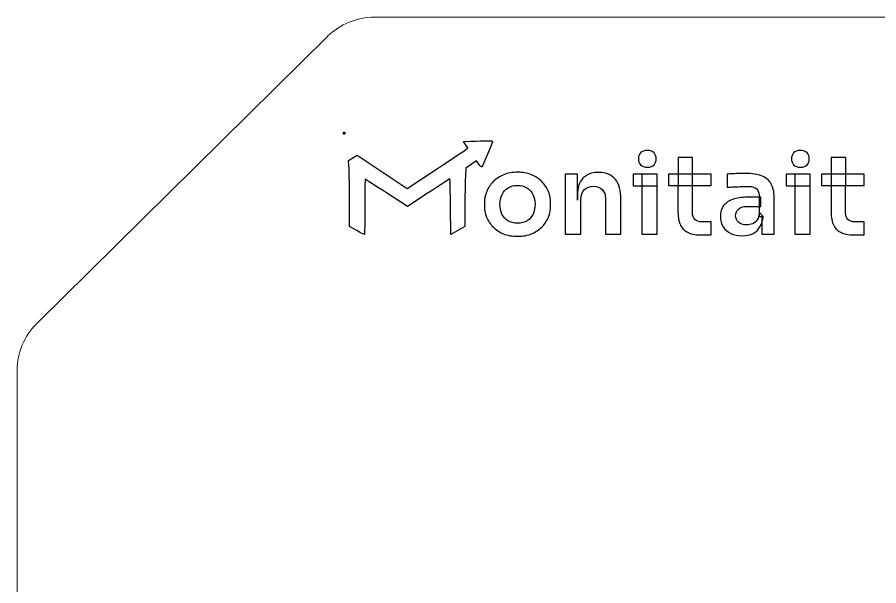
# Model space of a CAD drawing. Header units: millimetres. Extents: x -62 to 62, y -18 to 18.
# Drawn here: x -61.75 to -35.3, y 1.04 to 18.5 of the extents above; entities that cross this region are included whole.
import ezdxf
from ezdxf.lldxf.tags import DXFTag

# ---------------------------------------------------------------- set-up
doc = ezdxf.new("R2010")
doc.units = ezdxf.units.MM
doc.header["$MEASUREMENT"] = 0
doc.header["$XCLIPFRAME"] = 0
doc.layers.add('Layer 1', color=7, linetype='Continuous')
tags = doc.linetypes.add('New Line40', pattern=[0.2, 0.1, -0.1]).pattern_tags.tags
tags[6:7] = [DXFTag(74, 4), DXFTag(75, 0), DXFTag(340, '0'), DXFTag(46, 1.0), DXFTag(50, 0.0), DXFTag(44, 0.0), DXFTag(45, 0.0)]
tags[4:5] = [DXFTag(74, 4), DXFTag(75, 0), DXFTag(340, '0'), DXFTag(46, 1.0), DXFTag(50, 0.0), DXFTag(44, 0.0), DXFTag(45, 0.0)]
tags = doc.linetypes.add('New Line41', pattern=[0.2, 0.1, -0.1]).pattern_tags.tags
tags[6:7] = [DXFTag(74, 4), DXFTag(75, 0), DXFTag(340, '0'), DXFTag(46, 1.0), DXFTag(50, 0.0), DXFTag(44, 0.0), DXFTag(45, 0.0)]
tags[4:5] = [DXFTag(74, 4), DXFTag(75, 0), DXFTag(340, '0'), DXFTag(46, 1.0), DXFTag(50, 0.0), DXFTag(44, 0.0), DXFTag(45, 0.0)]
tags = doc.linetypes.add('New Line42', pattern=[0.2, 0.1, -0.1]).pattern_tags.tags
tags[6:7] = [DXFTag(74, 4), DXFTag(75, 0), DXFTag(340, '0'), DXFTag(46, 1.0), DXFTag(50, 0.0), DXFTag(44, 0.0), DXFTag(45, 0.0)]
tags[4:5] = [DXFTag(74, 4), DXFTag(75, 0), DXFTag(340, '0'), DXFTag(46, 1.0), DXFTag(50, 0.0), DXFTag(44, 0.0), DXFTag(45, 0.0)]
tags = doc.linetypes.add('New Line43', pattern=[0.2, 0.1, -0.1]).pattern_tags.tags
tags[6:7] = [DXFTag(74, 4), DXFTag(75, 0), DXFTag(340, '0'), DXFTag(46, 1.0), DXFTag(50, 0.0), DXFTag(44, 0.0), DXFTag(45, 0.0)]
tags[4:5] = [DXFTag(74, 4), DXFTag(75, 0), DXFTag(340, '0'), DXFTag(46, 1.0), DXFTag(50, 0.0), DXFTag(44, 0.0), DXFTag(45, 0.0)]
tags = doc.linetypes.add('New Line44', pattern=[0.2, 0.1, -0.1]).pattern_tags.tags
tags[6:7] = [DXFTag(74, 4), DXFTag(75, 0), DXFTag(340, '0'), DXFTag(46, 1.0), DXFTag(50, 0.0), DXFTag(44, 0.0), DXFTag(45, 0.0)]
tags[4:5] = [DXFTag(74, 4), DXFTag(75, 0), DXFTag(340, '0'), DXFTag(46, 1.0), DXFTag(50, 0.0), DXFTag(44, 0.0), DXFTag(45, 0.0)]
picture_1 = doc.add_image_def('image48.png', size_in_pixel=(180, 292))

msp = doc.modelspace()

# ---------------------------------------------------------------- linework, layer by layer
at = {"layer": 'Layer 1', "color": 1, "linetype": 'New Line41', "lineweight": 5}
msp.add_open_spline([(-50.7902, 18.4998), (-51.3258, 18.4998), (-51.8437, 18.2882), (-52.2221, 17.9142)], degree=3, dxfattribs=at)
at = {"layer": 'Layer 1', "color": 1, "linetype": 'New Line40', "lineweight": 5}
msp.add_open_spline([(50.7865, 18.4998), (50.7865, 18.4998), (-50.7902, 18.4998), (-50.7902, 18.4998)], degree=3, dxfattribs=at)
at = {"layer": 'Layer 1', "color": 1, "linetype": 'New Line42', "lineweight": 5}
msp.add_open_spline([(-52.2186, 17.9142), (-52.2186, 17.9142), (-61.1571, 9.0876), (-61.1571, 9.0876)], degree=3, dxfattribs=at)
at = {"layer": 'Layer 1'}
for points, knots in [([(-47.8337, 14.6923), (-47.8337, 14.6923), (-48.053, 14.685), (-48.053, 14.685), (-48.053, 14.685), (-48.053, 14.685), (-47.9853, 14.5875), (-47.9853, 14.5875), (-47.9853, 14.5875), (-47.9479, 14.5339), (-47.9174, 14.4855), (-47.9174, 14.48), (-47.9174, 14.48), (-47.9174, 14.4744), (-48.3361, 14.1932), (-48.8479, 13.855), (-48.8479, 13.855), (-48.8479, 13.855), (-49.7784, 13.2402), (-49.7784, 13.2402), (-49.7784, 13.2402), (-49.7784, 13.2402), (-50.549, 13.7504), (-50.549, 13.7504), (-50.549, 13.7504), (-50.549, 13.7504), (-51.3197, 14.2607), (-51.3197, 14.2607), (-51.3197, 14.2607), (-51.3197, 14.2607), (-51.4504, 14.1816), (-51.4504, 14.1816), (-51.4504, 14.1816), (-51.4504, 14.1816), (-51.5812, 14.1026), (-51.5812, 14.1026), (-51.5812, 14.1026), (-51.5812, 14.1026), (-51.567, 13.9364), (-51.567, 13.9364), (-51.567, 13.9364), (-51.5592, 13.8451), (-51.5527, 13.3895), (-51.5527, 12.9242), (-51.5527, 12.9242), (-51.5527, 12.9242), (-51.5527, 12.078), (-51.5527, 12.078), (-51.5527, 12.078), (-51.5527, 12.078), (-51.329, 11.9512), (-51.329, 11.9512), (-51.329, 11.9512), (-51.2059, 11.8815), (-51.0997, 11.8244), (-51.0928, 11.8244), (-51.0928, 11.8244), (-51.0861, 11.8244), (-51.0812, 12.2064), (-51.082, 12.6731), (-51.082, 12.6731), (-51.0829, 13.1399), (-51.0756, 13.5216), (-51.0657, 13.5214), (-51.0657, 13.5214), (-51.0559, 13.5212), (-50.7615, 13.3332), (-50.4114, 13.1036), (-50.4114, 13.1036), (-50.4114, 13.1036), (-49.7748, 12.6863), (-49.7748, 12.6863), (-49.7748, 12.6863), (-49.7748, 12.6863), (-49.1318, 13.1096), (-49.1318, 13.1096), (-49.1318, 13.1096), (-48.7782, 13.3424), (-48.4816, 13.533), (-48.4726, 13.533), (-48.4726, 13.533), (-48.4637, 13.533), (-48.4538, 13.149), (-48.4506, 12.6795), (-48.4506, 12.6795), (-48.4506, 12.6795), (-48.4447, 11.8261), (-48.4447, 11.8261), (-48.4447, 11.8261), (-48.4447, 11.8261), (-48.2259, 11.9517), (-48.2259, 11.9517), (-48.2259, 11.9517), (-48.2259, 11.9517), (-48.0071, 12.0773), (-48.0071, 12.0773), (-48.0071, 12.0773), (-48.0071, 12.0773), (-48.007, 12.7552), (-48.007, 12.7552), (-48.007, 12.7552), (-48.0069, 13.128), (-48.0002, 13.5311), (-47.9923, 13.6511), (-47.9923, 13.6511), (-47.9923, 13.6511), (-47.9777, 13.869), (-47.9777, 13.869), (-47.9777, 13.869), (-47.9777, 13.869), (-47.814, 13.9783), (-47.814, 13.9783), (-47.814, 13.9783), (-47.814, 13.9783), (-47.6501, 14.0875), (-47.6501, 14.0875), (-47.6501, 14.0875), (-47.6501, 14.0875), (-47.5793, 13.9858), (-47.5793, 13.9858), (-47.5793, 13.9858), (-47.5404, 13.9298), (-47.501, 13.8923), (-47.4918, 13.9026), (-47.4918, 13.9026), (-47.4717, 13.925), (-47.1538, 14.6683), (-47.1541, 14.6922), (-47.1541, 14.6922), (-47.1544, 14.708), (-47.3555, 14.7082), (-47.8337, 14.6923)], [0, 0, 0, 0, 0.0294118, 0.0294118, 0.0294118, 0.0294118, 0.0588235, 0.0588235, 0.0588235, 0.0588235, 0.0882353, 0.0882353, 0.0882353, 0.0882353, 0.1176471, 0.1176471, 0.1176471, 0.1176471, 0.1470588, 0.1470588, 0.1470588, 0.1470588, 0.1764706, 0.1764706, 0.1764706, 0.1764706, 0.2058824, 0.2058824, 0.2058824, 0.2058824, 0.2352941, 0.2352941, 0.2352941, 0.2352941, 0.2647059, 0.2647059, 0.2647059, 0.2647059, 0.2941176, 0.2941176, 0.2941176, 0.2941176, 0.3235294, 0.3235294, 0.3235294, 0.3235294, 0.3529412, 0.3529412, 0.3529412, 0.3529412, 0.3823529, 0.3823529, 0.3823529, 0.3823529, 0.4117647, 0.4117647, 0.4117647, 0.4117647, 0.4411765, 0.4411765, 0.4411765, 0.4411765, 0.4705882, 0.4705882, 0.4705882, 0.4705882, 0.5, 0.5, 0.5, 0.5, 0.5294118, 0.5294118, 0.5294118, 0.5294118, 0.5588235, 0.5588235, 0.5588235, 0.5588235, 0.5882353, 0.5882353, 0.5882353, 0.5882353, 0.6176471, 0.6176471, 0.6176471, 0.6176471, 0.6470588, 0.6470588, 0.6470588, 0.6470588, 0.6764706, 0.6764706, 0.6764706, 0.6764706, 0.7058824, 0.7058824, 0.7058824, 0.7058824, 0.7352941, 0.7352941, 0.7352941, 0.7352941, 0.7647059, 0.7647059, 0.7647059, 0.7647059, 0.7941176, 0.7941176, 0.7941176, 0.7941176, 0.8235294, 0.8235294, 0.8235294, 0.8235294, 0.8529412, 0.8529412, 0.8529412, 0.8529412, 0.8823529, 0.8823529, 0.8823529, 0.8823529, 0.9117647, 0.9117647, 0.9117647, 0.9117647, 0.9411765, 0.9411765, 0.9411765, 0.9411765, 1, 1, 1, 1]), ([(-42.4076, 13.8967), (-42.5011, 13.8967), (-42.5708, 13.9203), (-42.6165, 13.9678), (-42.6165, 13.9678), (-42.6598, 14.0175), (-42.6816, 14.0784), (-42.6816, 14.1507), (-42.6816, 14.1507), (-42.6816, 14.2274), (-42.6598, 14.2895), (-42.6165, 14.337), (-42.6165, 14.337), (-42.5708, 14.3843), (-42.5011, 14.408), (-42.4076, 14.408), (-42.4076, 14.408), (-42.3139, 14.408), (-42.2453, 14.3843), (-42.202, 14.337), (-42.202, 14.337), (-42.1586, 14.2895), (-42.137, 14.2274), (-42.137, 14.1507), (-42.137, 14.1507), (-42.137, 14.0784), (-42.1586, 14.0175), (-42.202, 13.9678), (-42.202, 13.9678), (-42.2453, 13.9203), (-42.3139, 13.8967), (-42.4076, 13.8967)], [0, 0, 0, 0, 0.1111111, 0.1111111, 0.1111111, 0.1111111, 0.2222222, 0.2222222, 0.2222222, 0.2222222, 0.3333333, 0.3333333, 0.3333333, 0.3333333, 0.4444444, 0.4444444, 0.4444444, 0.4444444, 0.5555556, 0.5555556, 0.5555556, 0.5555556, 0.6666667, 0.6666667, 0.6666667, 0.6666667, 0.7777778, 0.7777778, 0.7777778, 0.7777778, 1, 1, 1, 1]), ([(-37.7086, 13.8967), (-37.8022, 13.8967), (-37.8719, 13.9203), (-37.9175, 13.9678), (-37.9175, 13.9678), (-37.961, 14.0175), (-37.9827, 14.0784), (-37.9827, 14.1507), (-37.9827, 14.1507), (-37.9827, 14.2274), (-37.961, 14.2895), (-37.9175, 14.337), (-37.9175, 14.337), (-37.8719, 14.3843), (-37.8022, 14.408), (-37.7086, 14.408), (-37.7086, 14.408), (-37.6149, 14.408), (-37.5465, 14.3843), (-37.503, 14.337), (-37.503, 14.337), (-37.4597, 14.2895), (-37.4379, 14.2274), (-37.4379, 14.1507), (-37.4379, 14.1507), (-37.4379, 14.0784), (-37.4597, 14.0175), (-37.503, 13.9678), (-37.503, 13.9678), (-37.5465, 13.9203), (-37.6149, 13.8967), (-37.7086, 13.8967)], [0, 0, 0, 0, 0.1111111, 0.1111111, 0.1111111, 0.1111111, 0.2222222, 0.2222222, 0.2222222, 0.2222222, 0.3333333, 0.3333333, 0.3333333, 0.3333333, 0.4444444, 0.4444444, 0.4444444, 0.4444444, 0.5555556, 0.5555556, 0.5555556, 0.5555556, 0.6666667, 0.6666667, 0.6666667, 0.6666667, 0.7777778, 0.7777778, 0.7777778, 0.7777778, 1, 1, 1, 1]), ([(-40.7148, 11.8139), (-40.8859, 11.8139), (-41.0275, 11.8352), (-41.1394, 11.8781), (-41.1394, 11.8781), (-41.249, 11.9233), (-41.3313, 11.9979), (-41.3861, 12.1017), (-41.3861, 12.1017), (-41.4409, 12.2077), (-41.4683, 12.35), (-41.4683, 12.5284), (-41.4683, 12.5284), (-41.4683, 12.5284), (-41.4648, 14.1947), (-41.4648, 14.1947), (-41.4648, 14.1947), (-41.4648, 14.1947), (-41.0195, 14.1947), (-41.0195, 14.1947), (-41.0195, 14.1947), (-41.0195, 14.1947), (-41.023, 12.4979), (-41.023, 12.4979), (-41.023, 12.4979), (-41.023, 12.4076), (-40.999, 12.3376), (-40.9511, 12.288), (-40.9511, 12.288), (-40.9008, 12.2405), (-40.83, 12.2168), (-40.7387, 12.2168), (-40.7387, 12.2168), (-40.7387, 12.2168), (-40.4475, 12.2168), (-40.4475, 12.2168), (-40.4475, 12.2168), (-40.4475, 12.2168), (-40.4475, 11.8139), (-40.4475, 11.8139), (-40.4475, 11.8139), (-40.4475, 11.8139), (-40.7148, 11.8139), (-40.7148, 11.8139)], [0, 0, 0, 0, 0.0833333, 0.0833333, 0.0833333, 0.0833333, 0.1666667, 0.1666667, 0.1666667, 0.1666667, 0.25, 0.25, 0.25, 0.25, 0.3333333, 0.3333333, 0.3333333, 0.3333333, 0.4166667, 0.4166667, 0.4166667, 0.4166667, 0.5, 0.5, 0.5, 0.5, 0.5833333, 0.5833333, 0.5833333, 0.5833333, 0.6666667, 0.6666667, 0.6666667, 0.6666667, 0.75, 0.75, 0.75, 0.75, 0.8333333, 0.8333333, 0.8333333, 0.8333333, 1, 1, 1, 1]), ([(-36.0158, 11.8139), (-36.187, 11.8139), (-36.3286, 11.8352), (-36.4405, 11.8781), (-36.4405, 11.8781), (-36.5501, 11.9233), (-36.6323, 11.9979), (-36.6872, 12.1017), (-36.6872, 12.1017), (-36.7419, 12.2077), (-36.7694, 12.35), (-36.7694, 12.5284), (-36.7694, 12.5284), (-36.7694, 12.5284), (-36.7659, 14.1947), (-36.7659, 14.1947), (-36.7659, 14.1947), (-36.7659, 14.1947), (-36.3207, 14.1947), (-36.3207, 14.1947), (-36.3207, 14.1947), (-36.3207, 14.1947), (-36.324, 12.4979), (-36.324, 12.4979), (-36.324, 12.4979), (-36.324, 12.4076), (-36.3001, 12.3376), (-36.2521, 12.288), (-36.2521, 12.288), (-36.2019, 12.2405), (-36.1312, 12.2168), (-36.0398, 12.2168), (-36.0398, 12.2168), (-36.0398, 12.2168), (-35.7486, 12.2168), (-35.7486, 12.2168), (-35.7486, 12.2168), (-35.7486, 12.2168), (-35.7486, 11.8139), (-35.7486, 11.8139), (-35.7486, 11.8139), (-35.7486, 11.8139), (-36.0158, 11.8139), (-36.0158, 11.8139)], [0, 0, 0, 0, 0.0833333, 0.0833333, 0.0833333, 0.0833333, 0.1666667, 0.1666667, 0.1666667, 0.1666667, 0.25, 0.25, 0.25, 0.25, 0.3333333, 0.3333333, 0.3333333, 0.3333333, 0.4166667, 0.4166667, 0.4166667, 0.4166667, 0.5, 0.5, 0.5, 0.5, 0.5833333, 0.5833333, 0.5833333, 0.5833333, 0.6666667, 0.6666667, 0.6666667, 0.6666667, 0.75, 0.75, 0.75, 0.75, 0.8333333, 0.8333333, 0.8333333, 0.8333333, 1, 1, 1, 1]), ([(-46.3917, 11.7732), (-46.5562, 11.7732), (-46.7012, 11.7992), (-46.8267, 11.8511), (-46.8267, 11.8511), (-46.9523, 11.9029), (-47.0586, 11.9729), (-47.1453, 12.0611), (-47.1453, 12.0611), (-47.2321, 12.1513), (-47.2983, 12.2529), (-47.344, 12.3659), (-47.344, 12.3659), (-47.3873, 12.4787), (-47.4091, 12.5962), (-47.4091, 12.718), (-47.4091, 12.718), (-47.4091, 12.718), (-47.4091, 12.7892), (-47.4091, 12.7892), (-47.4091, 12.7892), (-47.4091, 12.9156), (-47.3863, 13.0354), (-47.3405, 13.1482), (-47.3405, 13.1482), (-47.2926, 13.2634), (-47.2252, 13.365), (-47.1385, 13.453), (-47.1385, 13.453), (-47.0494, 13.5434), (-46.9421, 13.6132), (-46.8164, 13.663), (-46.8164, 13.663), (-46.6909, 13.7148), (-46.5493, 13.7408), (-46.3917, 13.7408), (-46.3917, 13.7408), (-46.2342, 13.7408), (-46.0926, 13.7148), (-45.967, 13.663), (-45.967, 13.663), (-45.8414, 13.6132), (-45.7352, 13.5434), (-45.6484, 13.453), (-45.6484, 13.453), (-45.5593, 13.365), (-45.4919, 13.2634), (-45.4463, 13.1482), (-45.4463, 13.1482), (-45.4007, 13.0354), (-45.3778, 12.9156), (-45.3778, 12.7892), (-45.3778, 12.7892), (-45.3778, 12.7892), (-45.3778, 12.718), (-45.3778, 12.718), (-45.3778, 12.718), (-45.3778, 12.5962), (-45.4007, 12.4787), (-45.4463, 12.3659), (-45.4463, 12.3659), (-45.4896, 12.2529), (-45.5548, 12.1513), (-45.6416, 12.0611), (-45.6416, 12.0611), (-45.7283, 11.9729), (-45.8345, 11.9029), (-45.9602, 11.8511), (-45.9602, 11.8511), (-46.0857, 11.7992), (-46.2296, 11.7732), (-46.3917, 11.7732)], [0, 0, 0, 0, 0.0526316, 0.0526316, 0.0526316, 0.0526316, 0.1052632, 0.1052632, 0.1052632, 0.1052632, 0.1578947, 0.1578947, 0.1578947, 0.1578947, 0.2105263, 0.2105263, 0.2105263, 0.2105263, 0.2631579, 0.2631579, 0.2631579, 0.2631579, 0.3157895, 0.3157895, 0.3157895, 0.3157895, 0.3684211, 0.3684211, 0.3684211, 0.3684211, 0.4210526, 0.4210526, 0.4210526, 0.4210526, 0.4736842, 0.4736842, 0.4736842, 0.4736842, 0.5263158, 0.5263158, 0.5263158, 0.5263158, 0.5789474, 0.5789474, 0.5789474, 0.5789474, 0.6315789, 0.6315789, 0.6315789, 0.6315789, 0.6842105, 0.6842105, 0.6842105, 0.6842105, 0.7368421, 0.7368421, 0.7368421, 0.7368421, 0.7894737, 0.7894737, 0.7894737, 0.7894737, 0.8421053, 0.8421053, 0.8421053, 0.8421053, 0.8947368, 0.8947368, 0.8947368, 0.8947368, 1, 1, 1, 1]), ([(-44.9267, 11.8375), (-44.9267, 11.8375), (-44.9267, 13.6766), (-44.9267, 13.6766), (-44.9267, 13.6766), (-44.9267, 13.6766), (-44.5498, 13.6766), (-44.5498, 13.6766), (-44.5498, 13.6766), (-44.5498, 13.6766), (-44.5498, 12.8874), (-44.5498, 12.8874), (-44.5498, 12.8874), (-44.5498, 12.8874), (-44.5498, 12.8874), (-44.5498, 12.8874), (-44.5498, 12.8874), (-44.5498, 13.0748), (-44.559, 13.2306), (-44.5088, 13.3548), (-44.5088, 13.3548), (-44.4585, 13.4812), (-44.3844, 13.576), (-44.2861, 13.6392), (-44.2861, 13.6392), (-44.1856, 13.7024), (-44.0611, 13.734), (-43.9128, 13.734), (-43.9128, 13.734), (-43.9128, 13.734), (-43.8921, 13.734), (-43.8921, 13.734), (-43.8921, 13.734), (-43.6706, 13.734), (-43.5029, 13.663), (-43.3887, 13.5207), (-43.3887, 13.5207), (-43.2745, 13.3807), (-43.2174, 13.1708), (-43.2174, 12.8908), (-43.2174, 12.8908), (-43.2174, 12.8908), (-43.2174, 11.8375), (-43.2174, 11.8375), (-43.2174, 11.8375), (-43.2174, 11.8375), (-43.6935, 11.8375), (-43.6935, 11.8375), (-43.6935, 11.8375), (-43.6935, 11.8375), (-43.6935, 12.9315), (-43.6935, 12.9315), (-43.6935, 12.9315), (-43.6935, 13.0443), (-43.7267, 13.1358), (-43.7929, 13.2058), (-43.7929, 13.2058), (-43.8568, 13.2758), (-43.9458, 13.3107), (-44.06, 13.3107), (-44.06, 13.3107), (-44.1765, 13.3107), (-44.2713, 13.2746), (-44.3444, 13.2024), (-44.3444, 13.2024), (-44.4151, 13.1324), (-44.4505, 13.0375), (-44.4505, 12.9179), (-44.4505, 12.9179), (-44.4505, 12.9179), (-44.4505, 11.8375), (-44.4505, 11.8375), (-44.4505, 11.8375), (-44.4505, 11.8375), (-44.9267, 11.8375), (-44.9267, 11.8375)], [0, 0, 0, 0, 0.05, 0.05, 0.05, 0.05, 0.1, 0.1, 0.1, 0.1, 0.15, 0.15, 0.15, 0.15, 0.2, 0.2, 0.2, 0.2, 0.25, 0.25, 0.25, 0.25, 0.3, 0.3, 0.3, 0.3, 0.35, 0.35, 0.35, 0.35, 0.4, 0.4, 0.4, 0.4, 0.45, 0.45, 0.45, 0.45, 0.5, 0.5, 0.5, 0.5, 0.55, 0.55, 0.55, 0.55, 0.6, 0.6, 0.6, 0.6, 0.65, 0.65, 0.65, 0.65, 0.7, 0.7, 0.7, 0.7, 0.75, 0.75, 0.75, 0.75, 0.8, 0.8, 0.8, 0.8, 0.85, 0.85, 0.85, 0.85, 0.9, 0.9, 0.9, 0.9, 1, 1, 1, 1]), ([(-42.8425, 13.3243), (-42.8425, 13.3243), (-42.8425, 13.6766), (-42.8425, 13.6766), (-42.8425, 13.6766), (-42.8425, 13.6766), (-42.1061, 13.6766), (-42.1061, 13.6766), (-42.1061, 13.6766), (-42.1061, 13.6766), (-42.1061, 13.3243), (-42.1061, 13.3243), (-42.1061, 13.3243), (-42.1061, 13.3243), (-42.8425, 13.3243), (-42.8425, 13.3243)], [0, 0, 0, 0, 0.2, 0.2, 0.2, 0.2, 0.4, 0.4, 0.4, 0.4, 0.6, 0.6, 0.6, 0.6, 1, 1, 1, 1]), ([(-42.5822, 11.8375), (-42.5822, 11.8375), (-42.5822, 13.6766), (-42.5822, 13.6766), (-42.5822, 13.6766), (-42.5822, 13.6766), (-42.1061, 13.6766), (-42.1061, 13.6766), (-42.1061, 13.6766), (-42.1061, 13.6766), (-42.1061, 11.8375), (-42.1061, 11.8375), (-42.1061, 11.8375), (-42.1061, 11.8375), (-42.5822, 11.8375), (-42.5822, 11.8375)], [0, 0, 0, 0, 0.2, 0.2, 0.2, 0.2, 0.4, 0.4, 0.4, 0.4, 0.6, 0.6, 0.6, 0.6, 1, 1, 1, 1]), ([(-41.7628, 13.3311), (-41.7628, 13.3311), (-41.7628, 13.6766), (-41.7628, 13.6766), (-41.7628, 13.6766), (-41.7628, 13.6766), (-40.4475, 13.6766), (-40.4475, 13.6766), (-40.4475, 13.6766), (-40.4475, 13.6766), (-40.4475, 13.3311), (-40.4475, 13.3311), (-40.4475, 13.3311), (-40.4475, 13.3311), (-41.7628, 13.3311), (-41.7628, 13.3311)], [0, 0, 0, 0, 0.2, 0.2, 0.2, 0.2, 0.4, 0.4, 0.4, 0.4, 0.6, 0.6, 0.6, 0.6, 1, 1, 1, 1]), ([(-38.8935, 11.8375), (-38.8935, 11.8375), (-38.8935, 12.3828), (-38.8935, 12.3828), (-38.8935, 12.3828), (-38.8935, 12.3828), (-38.9722, 12.3828), (-38.9722, 12.3828), (-38.9722, 12.3828), (-38.9722, 12.3828), (-38.9722, 12.989), (-38.9722, 12.989), (-38.9722, 12.989), (-38.9722, 13.0951), (-38.9985, 13.1742), (-39.051, 13.226), (-39.051, 13.226), (-39.1035, 13.278), (-39.1846, 13.304), (-39.2942, 13.304), (-39.2942, 13.304), (-39.3513, 13.304), (-39.4197, 13.3028), (-39.4996, 13.3006), (-39.4996, 13.3006), (-39.5795, 13.2983), (-39.6607, 13.295), (-39.7428, 13.2904), (-39.7428, 13.2904), (-39.8229, 13.2882), (-39.8947, 13.2848), (-39.9587, 13.2803), (-39.9587, 13.2803), (-39.9587, 13.2803), (-39.9587, 13.6799), (-39.9587, 13.6799), (-39.9587, 13.6799), (-39.9062, 13.6844), (-39.8468, 13.689), (-39.7806, 13.6935), (-39.7806, 13.6935), (-39.7144, 13.6979), (-39.647, 13.7002), (-39.5785, 13.7002), (-39.5785, 13.7002), (-39.5077, 13.7024), (-39.4415, 13.7036), (-39.3798, 13.7036), (-39.3798, 13.7036), (-39.188, 13.7036), (-39.0293, 13.6788), (-38.9036, 13.6291), (-38.9036, 13.6291), (-38.7758, 13.5794), (-38.68, 13.5015), (-38.616, 13.3954), (-38.616, 13.3954), (-38.5497, 13.2894), (-38.5166, 13.1504), (-38.5166, 12.9788), (-38.5166, 12.9788), (-38.5166, 12.9788), (-38.5166, 11.8375), (-38.5166, 11.8375), (-38.5166, 11.8375), (-38.5166, 11.8375), (-38.8935, 11.8375), (-38.8935, 11.8375)], [0, 0, 0, 0, 0.0555556, 0.0555556, 0.0555556, 0.0555556, 0.1111111, 0.1111111, 0.1111111, 0.1111111, 0.1666667, 0.1666667, 0.1666667, 0.1666667, 0.2222222, 0.2222222, 0.2222222, 0.2222222, 0.2777778, 0.2777778, 0.2777778, 0.2777778, 0.3333333, 0.3333333, 0.3333333, 0.3333333, 0.3888889, 0.3888889, 0.3888889, 0.3888889, 0.4444444, 0.4444444, 0.4444444, 0.4444444, 0.5, 0.5, 0.5, 0.5, 0.5555556, 0.5555556, 0.5555556, 0.5555556, 0.6111111, 0.6111111, 0.6111111, 0.6111111, 0.6666667, 0.6666667, 0.6666667, 0.6666667, 0.7222222, 0.7222222, 0.7222222, 0.7222222, 0.7777778, 0.7777778, 0.7777778, 0.7777778, 0.8333333, 0.8333333, 0.8333333, 0.8333333, 0.8888889, 0.8888889, 0.8888889, 0.8888889, 1, 1, 1, 1]), ([(-38.1436, 13.3243), (-38.1436, 13.3243), (-38.1436, 13.6766), (-38.1436, 13.6766), (-38.1436, 13.6766), (-38.1436, 13.6766), (-37.4072, 13.6766), (-37.4072, 13.6766), (-37.4072, 13.6766), (-37.4072, 13.6766), (-37.4072, 13.3243), (-37.4072, 13.3243), (-37.4072, 13.3243), (-37.4072, 13.3243), (-38.1436, 13.3243), (-38.1436, 13.3243)], [0, 0, 0, 0, 0.2, 0.2, 0.2, 0.2, 0.4, 0.4, 0.4, 0.4, 0.6, 0.6, 0.6, 0.6, 1, 1, 1, 1]), ([(-37.8834, 11.8375), (-37.8834, 11.8375), (-37.8834, 13.6766), (-37.8834, 13.6766), (-37.8834, 13.6766), (-37.8834, 13.6766), (-37.4072, 13.6766), (-37.4072, 13.6766), (-37.4072, 13.6766), (-37.4072, 13.6766), (-37.4072, 11.8375), (-37.4072, 11.8375), (-37.4072, 11.8375), (-37.4072, 11.8375), (-37.8834, 11.8375), (-37.8834, 11.8375)], [0, 0, 0, 0, 0.2, 0.2, 0.2, 0.2, 0.4, 0.4, 0.4, 0.4, 0.6, 0.6, 0.6, 0.6, 1, 1, 1, 1]), ([(-37.0639, 13.3311), (-37.0639, 13.3311), (-37.0639, 13.6766), (-37.0639, 13.6766), (-37.0639, 13.6766), (-37.0639, 13.6766), (-35.7486, 13.6766), (-35.7486, 13.6766), (-35.7486, 13.6766), (-35.7486, 13.6766), (-35.7486, 13.3311), (-35.7486, 13.3311), (-35.7486, 13.3311), (-35.7486, 13.3311), (-37.0639, 13.3311), (-37.0639, 13.3311)], [0, 0, 0, 0, 0.2, 0.2, 0.2, 0.2, 0.4, 0.4, 0.4, 0.4, 0.6, 0.6, 0.6, 0.6, 1, 1, 1, 1]), ([(-46.3917, 12.1761), (-46.2753, 12.1761), (-46.1771, 12.2011), (-46.0972, 12.2507), (-46.0972, 12.2507), (-46.0173, 12.3027), (-45.9566, 12.3715), (-45.9156, 12.4574), (-45.9156, 12.4574), (-45.8745, 12.5454), (-45.8539, 12.6447), (-45.8539, 12.7554), (-45.8539, 12.7554), (-45.8539, 12.8682), (-45.8757, 12.9676), (-45.919, 13.0534), (-45.919, 13.0534), (-45.9602, 13.1414), (-46.0218, 13.2103), (-46.104, 13.2599), (-46.104, 13.2599), (-46.1839, 13.3119), (-46.2798, 13.3379), (-46.3917, 13.3379), (-46.3917, 13.3379), (-46.5037, 13.3379), (-46.6007, 13.3119), (-46.6829, 13.2599), (-46.6829, 13.2599), (-46.7628, 13.2103), (-46.8245, 13.1414), (-46.8678, 13.0534), (-46.8678, 13.0534), (-46.9113, 12.9676), (-46.9329, 12.8682), (-46.9329, 12.7554), (-46.9329, 12.7554), (-46.9329, 12.6447), (-46.9124, 12.5454), (-46.8712, 12.4574), (-46.8712, 12.4574), (-46.8279, 12.3715), (-46.7662, 12.3027), (-46.6863, 12.2507), (-46.6863, 12.2507), (-46.6064, 12.2011), (-46.5081, 12.1761), (-46.3917, 12.1761)], [0, 0, 0, 0, 0.0769231, 0.0769231, 0.0769231, 0.0769231, 0.1538462, 0.1538462, 0.1538462, 0.1538462, 0.2307692, 0.2307692, 0.2307692, 0.2307692, 0.3076923, 0.3076923, 0.3076923, 0.3076923, 0.3846154, 0.3846154, 0.3846154, 0.3846154, 0.4615385, 0.4615385, 0.4615385, 0.4615385, 0.5384615, 0.5384615, 0.5384615, 0.5384615, 0.6153846, 0.6153846, 0.6153846, 0.6153846, 0.6923077, 0.6923077, 0.6923077, 0.6923077, 0.7692308, 0.7692308, 0.7692308, 0.7692308, 0.8461538, 0.8461538, 0.8461538, 0.8461538, 1, 1, 1, 1]), ([(-39.4929, 11.7901), (-39.6276, 11.7901), (-39.7464, 11.8139), (-39.8491, 11.8612), (-39.8491, 11.8612), (-39.9496, 11.9087), (-40.0283, 11.9764), (-40.0854, 12.0644), (-40.0854, 12.0644), (-40.1402, 12.1525), (-40.1676, 12.2585), (-40.1676, 12.3828), (-40.1676, 12.3828), (-40.1676, 12.5183), (-40.1345, 12.629), (-40.0683, 12.7147), (-40.0683, 12.7147), (-39.9998, 12.8004), (-39.9051, 12.8648), (-39.784, 12.9078), (-39.784, 12.9078), (-39.6607, 12.9507), (-39.5168, 12.972), (-39.3524, 12.972), (-39.3524, 12.972), (-39.3524, 12.972), (-38.9207, 12.972), (-38.9207, 12.972), (-38.9207, 12.972), (-38.9207, 12.972), (-38.9207, 12.691), (-38.9207, 12.691), (-38.9207, 12.691), (-38.9207, 12.691), (-39.3593, 12.691), (-39.3593, 12.691), (-39.3593, 12.691), (-39.4689, 12.691), (-39.5533, 12.6639), (-39.6127, 12.6098), (-39.6127, 12.6098), (-39.6698, 12.5578), (-39.6983, 12.49), (-39.6983, 12.4066), (-39.6983, 12.4066), (-39.6983, 12.3229), (-39.6698, 12.2552), (-39.6127, 12.2033), (-39.6127, 12.2033), (-39.5533, 12.1513), (-39.4689, 12.1253), (-39.3593, 12.1253), (-39.3593, 12.1253), (-39.293, 12.1253), (-39.2325, 12.1367), (-39.1777, 12.1592), (-39.1777, 12.1592), (-39.1206, 12.1841), (-39.0738, 12.2247), (-39.0372, 12.2812), (-39.0372, 12.2812), (-38.9985, 12.3399), (-38.9768, 12.419), (-38.9722, 12.5183), (-38.9722, 12.5183), (-38.9722, 12.5183), (-38.8557, 12.3862), (-38.8557, 12.3862), (-38.8557, 12.3862), (-38.8672, 12.2575), (-38.8991, 12.1491), (-38.9516, 12.0611), (-38.9516, 12.0611), (-39.0019, 11.9729), (-39.0726, 11.9052), (-39.164, 11.8579), (-39.164, 11.8579), (-39.253, 11.8127), (-39.3626, 11.7901), (-39.4929, 11.7901)], [0, 0, 0, 0, 0.047619, 0.047619, 0.047619, 0.047619, 0.0952381, 0.0952381, 0.0952381, 0.0952381, 0.1428571, 0.1428571, 0.1428571, 0.1428571, 0.1904762, 0.1904762, 0.1904762, 0.1904762, 0.2380952, 0.2380952, 0.2380952, 0.2380952, 0.2857143, 0.2857143, 0.2857143, 0.2857143, 0.3333333, 0.3333333, 0.3333333, 0.3333333, 0.3809524, 0.3809524, 0.3809524, 0.3809524, 0.4285714, 0.4285714, 0.4285714, 0.4285714, 0.4761905, 0.4761905, 0.4761905, 0.4761905, 0.5238095, 0.5238095, 0.5238095, 0.5238095, 0.5714286, 0.5714286, 0.5714286, 0.5714286, 0.6190476, 0.6190476, 0.6190476, 0.6190476, 0.6666667, 0.6666667, 0.6666667, 0.6666667, 0.7142857, 0.7142857, 0.7142857, 0.7142857, 0.7619048, 0.7619048, 0.7619048, 0.7619048, 0.8095238, 0.8095238, 0.8095238, 0.8095238, 0.8571429, 0.8571429, 0.8571429, 0.8571429, 0.9047619, 0.9047619, 0.9047619, 0.9047619, 1, 1, 1, 1])]:
    msp.add_open_spline(points, degree=3, knots=knots, dxfattribs=at)
at = {"layer": 'Layer 1', "color": 1, "linetype": 'New Line43', "lineweight": 5}
msp.add_open_spline([(-61.1571, 9.0876), (-61.5357, 8.7101), (-61.7499, 8.2021), (-61.7499, 7.673)], degree=3, dxfattribs=at)
at = {"layer": 'Layer 1', "color": 1, "linetype": 'New Line44', "lineweight": 5}
msp.add_open_spline([(-61.7499, 7.673), (-61.7499, 7.673), (-61.7499, -17.0005), (-61.7499, -17.0005)], degree=3, dxfattribs=at)

# ---------------------------------------------------------------- pictures from other files: only their frames are drawn
at = {"layer": 'Layer 1'}
image = msp.add_image(picture_1, insert=(-51.0306, 11.0755), size_in_units=(2.5, 4.0556), dxfattribs=at)
image.set_boundary_path([(-51.03, 11.075), (-48.529, 15.14)])
image.dxf.flags = 3

doc.saveas('drawing.dxf')
